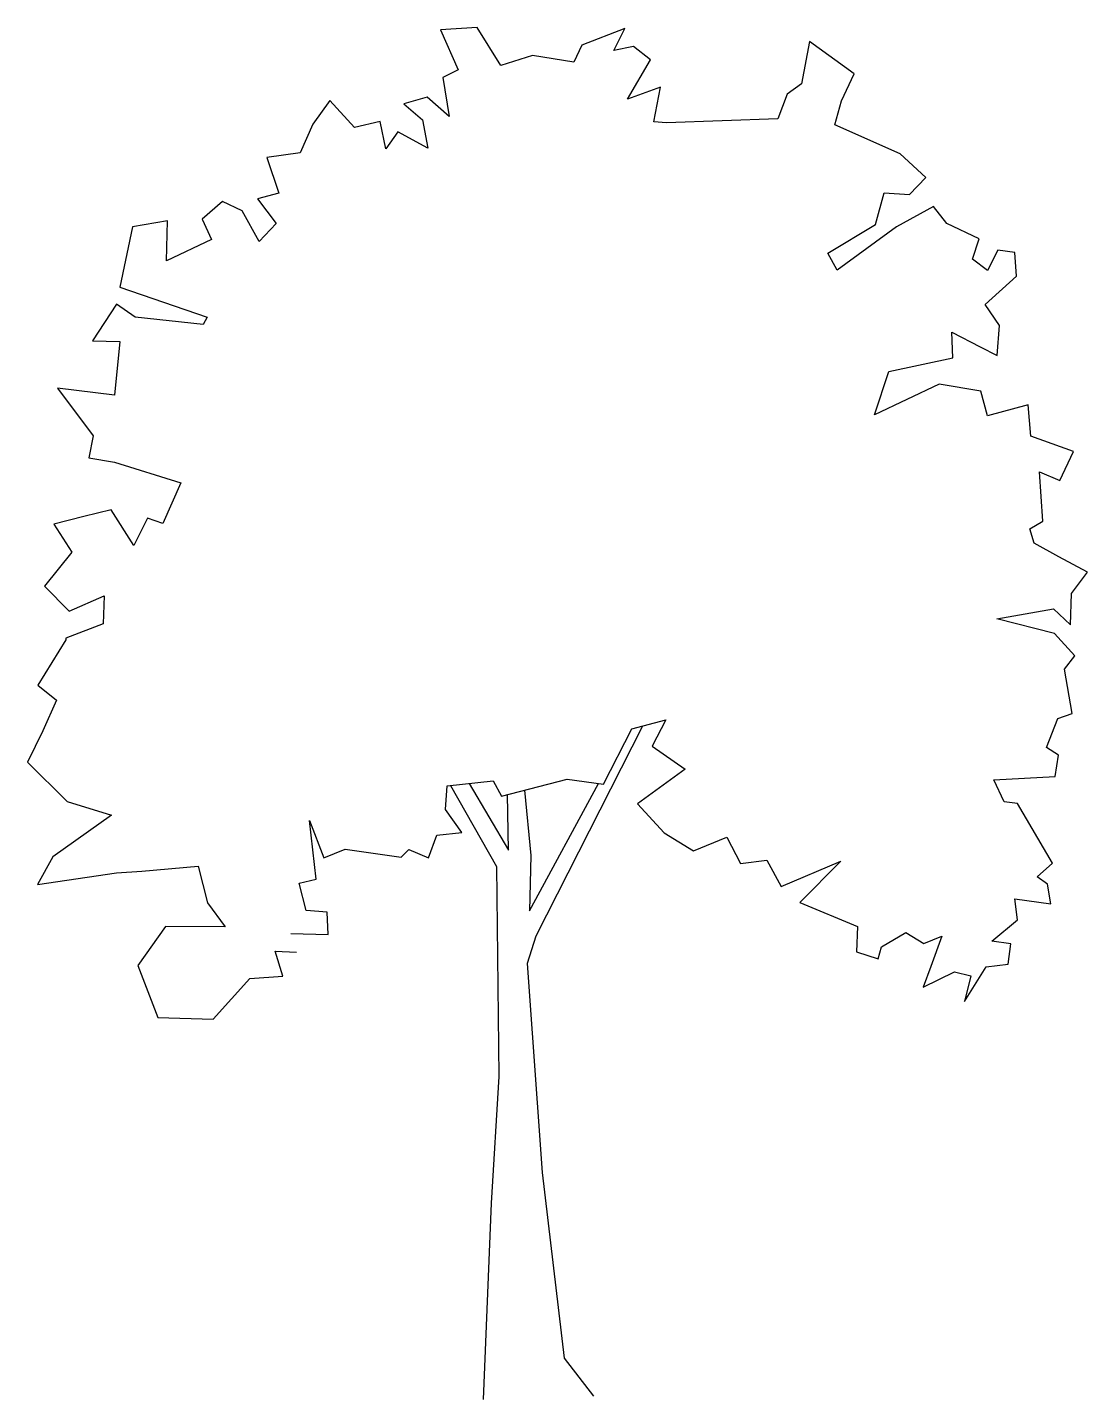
# Model space of a CAD drawing. Extents: x -43 to 913, y -329 to 908.
import ezdxf

# ---------------------------------------------------------------- set-up
doc = ezdxf.new("R2010")
doc.units = 0
doc.layers.get('0').update_dxf_attribs({"linetype": 'CONTINUOUS'})

msp = doc.modelspace()

# ---------------------------------------------------------------- linework, layer by layer
at = {"color": 0}
for points in [[(194.8, 90.8), (228.5, 90.1), (227.6, 110.1), (208.6, 111.6), (202.5, 136.2), (217.8, 139.9), (211.7, 192.9), (224.6, 159.1), (243.9, 166.8), (294.5, 159.7), (301.3, 166.7), (319, 159), (326.7, 179.6), (349, 182), (334.4, 202.6), (335.9, 224), (377.3, 228.6), (385, 214.8), (444.1, 230), (476.9, 225.4), (502.4, 275.3), (533.1, 283.5), (520.8, 259.9), (550.5, 239.1), (507.6, 207.8), (531.4, 181.7), (558.1, 165.5), (588.1, 177.7), (600.3, 154.1), (624, 157.1), (637.1, 133.2), (690.8, 156.1), (653.9, 118.7), (706, 97.2), (705.1, 74.2), (724.4, 68.1), (727.5, 78.8), (749.6, 91.7), (765.8, 81.8), (782, 88.6), (771.9, 61), (765.1, 42.6), (793.3, 56.4), (808, 52.6), (802.5, 29.7), (821.8, 60.9), (841.7, 63.3), (844, 81.7), (827.1, 83.9), (850.1, 103.2), (847.9, 122.2), (880.1, 117.6), (877.1, 135.3), (867.9, 142.1), (881.7, 154.4), (850.2, 208), (838, 209.6), (828.8, 229.5), (884, 232.5), (887.1, 251.8), (876.4, 258.6), (886.5, 284.6), (899.4, 289.2), (892.6, 329.1), (901.9, 341.3), (883.5, 361.5), (831.4, 374.5), (882.6, 383.6), (898, 369.1), (898.9, 397.4), (913.3, 416.6), (887.3, 430.5), (865.2, 442.7), (861.3, 455.7), (872.9, 462.7), (869.9, 507.1), (888.3, 499.4), (900.6, 525.5), (862.3, 539.3), (859.9, 567.6), (823.1, 557.7), (817, 579.9), (779.5, 586), (721.1, 558.5), (734.2, 597.7), (791.8, 609.9), (791, 632.9), (816.4, 619.7), (831.7, 612), (833.9, 639), (821, 658), (849.3, 683.4), (847.8, 704.9), (832.5, 707.1), (823.2, 688.7), (809.5, 698.8), (815.6, 717.2), (786.5, 731), (774.3, 746.3), (741.2, 728), (687.5, 688.9), (679.2, 704.2), (722.1, 730.2), (729.8, 758.6), (752.8, 757.1), (767.5, 772.4), (744.3, 793.9), (685.5, 820), (691.6, 841.5), (703, 866), (662.6, 895.1), (655.5, 856.8), (642.6, 847.6), (634, 825.5), (533.7, 821.7), (522.1, 822.6), (528.3, 853.9), (498.5, 843.2), (519.1, 878.5), (503.8, 890.7), (486.3, 887), (496.2, 906.9), (457.2, 891.7), (450.2, 876.4), (412.7, 882.5), (384.3, 873.4), (362.8, 907.8), (330, 905.6), (345.9, 869.5), (332.1, 862.7), (337.6, 827.4), (317.7, 845), (296.8, 838.9), (313.7, 824.4), (318.3, 799), (291.3, 813.7), (280.6, 798.2), (275.4, 822.9), (252.4, 817.5), (230.1, 842), (214.7, 820.6), (203.3, 794.6), (173.3, 790.6), (184, 758.4), (164.9, 753.2), (181.8, 730.9), (166.4, 714.9), (151.1, 742.5), (133.4, 750.8), (115, 734.9), (123.5, 716.5), (82.8, 697.3), (83.7, 733.4), (52.1, 728), (40.7, 673.7), (119.5, 646.6), (115.7, 639.9), (54.4, 646.7), (37.6, 658.3), (16.1, 625.3), (40.6, 624.6), (36, 576.2), (-15.5, 582.4), (16.7, 539.5), (12.9, 519.6), (35.9, 515.8), (95.6, 497.3), (79.4, 460.6), (65.6, 465.2), (53.3, 440.7), (32.8, 472.9), (8.2, 466.8), (-18.7, 459.8), (-2.5, 434.6), (-27.1, 404), (-5, 381.6), (26.5, 395.4), (25.6, 370.2), (-8.1, 357.1), (-8.1, 355.6), (-33.3, 314.9), (-16.5, 301.1), (-28.8, 273.5), (-42.6, 245.3), (-6.7, 210), (33.1, 197.7), (-19.7, 160.1), (-33.6, 134.9), (37.6, 145.6), (60.6, 147.1), (111.2, 151.6), (119.7, 118.5), (135.7, 97), (82, 97.1), (56.8, 61.9), (75.1, 15.2), (124.8, 13.6), (157.9, 50.4), (187.7, 52.5), (180.9, 74.9), (200, 74)], [(512.1, 277.9), (415.7, 88.4), (408, 63.9), (421.6, -124.7), (441.3, -292), (467.9, -326.4)], [(338.8, 224.3), (380.5, 151.3), (382.5, -38.1), (375.5, -152.2), (368.3, -329.3)], [(355.6, 226.2), (391.3, 165.9), (390.4, 216.1)], [(405.5, 220), (411.2, 161.3), (410.2, 111.4), (472.2, 226)]]:
    msp.add_lwpolyline(points, dxfattribs=at)

doc.saveas('drawing.dxf')
